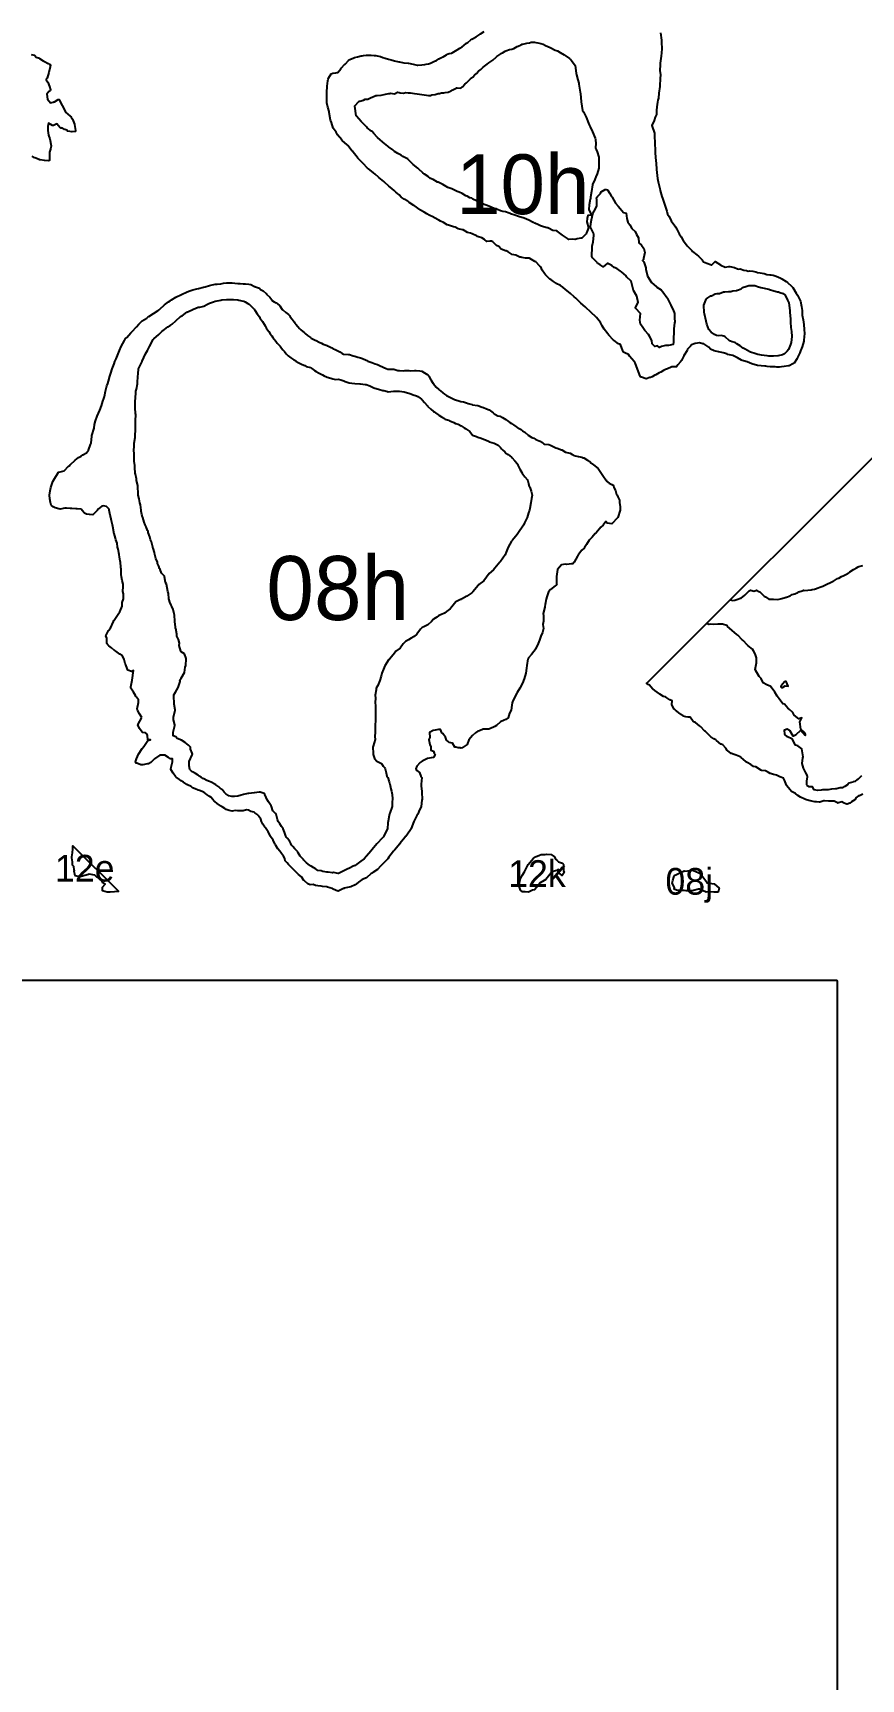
# Model space of a CAD drawing. Header units: millimetres. Extents: x 0 to 600, y 0 to 900.
# Drawn here: x 205.5 to 283.1, y 667.3 to 821.6 of the extents above; entities that cross this region are included whole.
import ezdxf
from ezdxf.enums import TextEntityAlignment as Align

# ---------------------------------------------------------------- set-up
doc = ezdxf.new("R2010")
doc.units = ezdxf.units.MM
doc.layers.add('CORTE', color=1, linetype='Continuous')
doc.layers.add('GRABADO', color=5, linetype='Continuous')

msp = doc.modelspace()

# ---------------------------------------------------------------- linework, layer by layer
at = {"layer": 'CORTE'}
for points in [[(264.28, 821.57), (264.36, 820.87), (264.38, 820.68), (264.41, 820.07), (264.37, 819.68), (264.34, 819.39), (264.29, 818.94), (264.26, 818.73), (264.25, 818.57), (264.22, 818.04), (264.27, 817.61), (264.23, 817.28), (264.22, 816.58), (264.22, 816.56), (264.21, 816.53), (264.13, 815.9), (264.08, 815.45), (264.04, 815.24), (264, 815.05), (263.93, 814.62), (263.89, 814.28), (263.9, 813.9), (263.77, 813.66), (263.69, 813.36), (263.48, 812.88), (263.48, 812.88), (263.7, 812.15), (263.71, 811.9), (263.76, 811.22), (263.76, 811.11), (263.78, 810.66), (263.78, 810.35), (263.79, 810.27), (263.84, 809.56), (263.86, 809.36), (263.9, 808.76), (263.94, 808.46), (264.01, 807.91), (264.06, 807.61), (264.2, 806.98), (264.23, 806.79), (264.4, 806.21), (264.46, 806.05), (264.48, 805.97), (264.71, 805.32), (264.86, 804.85), (264.94, 804.58), (265.09, 804.34), (265.27, 803.94), (265.63, 803.47), (265.69, 803.37), (265.81, 803.17), (266.03, 802.72), (266.2, 802.44), (266.39, 802.11), (266.72, 801.69), (266.82, 801.58), (267.21, 801.16), (267.29, 801.07), (267.69, 800.75), (267.83, 800.63), (268.18, 800.29), (268.29, 800.11), (268.62, 799.97), (268.96, 799.84), (269.05, 799.83), (269.1, 799.82), (269.41, 800.12), (269.9, 799.82), (269.92, 799.81), (269.93, 799.8), (270.35, 799.61), (270.69, 799.65), (270.74, 799.67), (270.78, 799.66), (271.21, 799.58), (271.5, 799.43), (271.63, 799.4), (271.75, 799.43), (272.08, 799.33), (272.33, 799.28), (272.5, 799.22), (272.65, 799.26), (272.93, 799.21), (273.2, 799.17), (273.38, 799.1), (273.6, 799.06), (273.8, 799.03), (273.99, 798.99), (274.24, 798.91), (274.52, 798.88), (274.66, 798.87), (274.83, 798.85), (275.12, 798.75), (275.54, 798.56), (275.57, 798.55), (275.66, 798.5), (276.05, 798.26), (276.17, 798.17), (276.54, 797.82), (276.68, 797.68), (277, 797.15), (277.06, 797.06), (277.1, 796.97), (277.4, 796.4), (277.5, 795.9), (277.54, 795.53), (277.56, 795.1), (277.63, 794.65), (277.7, 794.22), (277.75, 793.77), (277.78, 793.39), (277.72, 792.75), (277.71, 792.7), (277.7, 792.67), (277.54, 792.12), (277.4, 791.77), (277.34, 791.58), (277.15, 791.19), (277.1, 791.07), (277.07, 791.04), (276.79, 790.6), (276.69, 790.54), (276.33, 790.36), (276.29, 790.35), (276.27, 790.34), (275.86, 790.28), (275.6, 790.25), (275.44, 790.23), (275.19, 790.23), (275.01, 790.24), (274.86, 790.25), (274.58, 790.26), (274.27, 790.3), (274.15, 790.32), (274.05, 790.32), (273.72, 790.34), (273.36, 790.38), (273.28, 790.4), (273.16, 790.44), (272.83, 790.55), (272.61, 790.63), (272.39, 790.71), (272.04, 790.82), (271.94, 790.86), (271.88, 790.88), (271.48, 791.09), (271.24, 791.23), (271.04, 791.32), (270.75, 791.39), (270.6, 791.41), (270.49, 791.46), (270.16, 791.56), (269.74, 791.66), (269.73, 791.66), (269.72, 791.66), (269.72, 791.66), (269.29, 791.76), (268.95, 791.91), (268.79, 792.09), (268.43, 792.36), (268.35, 792.4), (268.25, 792.41), (267.94, 792.49), (267.56, 792.43), (267.53, 792.44), (267.52, 792.44), (267.17, 792.31), (267.09, 792.19), (266.82, 791.91), (266.76, 791.79), (266.48, 791.36), (266.47, 791.35), (266.45, 791.28), (266.23, 790.85), (266.15, 790.71), (265.89, 790.43), (265.77, 790.26), (265.39, 790.25), (265.32, 790.24), (265.29, 790.23), (264.93, 790.08), (264.76, 790.02), (264.55, 789.92), (264.31, 789.75), (264.15, 789.69), (263.83, 789.49), (263.76, 789.47), (263.5, 789.32), (263.35, 789.25), (263.29, 789.25), (262.93, 789.14), (262.49, 789.28), (262.45, 789.3), (262.41, 789.33), (262.38, 789.39), (262.11, 790.04), (261.89, 790.62), (261.85, 790.74), (261.81, 790.77), (261.38, 791.25), (261.29, 791.42), (260.94, 791.57), (260.87, 791.6), (260.8, 791.63), (260.75, 791.76), (260.54, 792.35), (260.33, 792.42), (259.92, 792.71), (259.83, 792.8), (259.43, 793.22), (259.33, 793.36), (259.01, 793.79), (258.8, 794.1), (258.64, 794.41), (258.27, 794.88), (258.22, 794.95), (257.79, 795.34), (257.71, 795.41), (257.3, 795.79), (257.21, 795.89), (256.82, 796.22), (256.68, 796.34), (256.33, 796.68), (256.18, 796.83), (255.85, 797.12), (255.66, 797.28), (255.38, 797.5), (255.12, 797.73), (254.91, 797.89), (254.5, 798.08), (254.45, 798.14), (254.26, 798.24), (253.99, 798.43), (253.91, 798.48), (253.49, 798.88), (253.41, 798.99), (253.19, 799.32), (253.06, 799.62), (252.96, 799.69), (252.59, 800.09), (252.49, 800.12), (252.18, 800.33), (252.03, 800.41), (251.98, 800.43), (251.63, 800.44), (251.29, 800.49), (251.18, 800.52), (251.1, 800.55), (250.73, 800.72), (250.34, 800.79), (250.27, 800.86), (250.01, 801.02), (249.83, 801.14), (249.74, 801.13), (249.36, 801.3), (249.13, 801.55), (248.9, 801.63), (248.56, 801.97), (248.43, 802.05), (248.28, 802.05), (248.02, 802), (247.79, 802.18), (247.54, 802.36), (247.14, 802.47), (247.1, 802.48), (247.04, 802.52), (246.64, 802.72), (246.46, 802.78), (246.2, 802.86), (245.78, 803.09), (245.75, 803.1), (245.71, 803.11), (245.32, 803.18), (245.04, 803.34), (244.87, 803.39), (244.61, 803.47), (244.42, 803.52), (244.3, 803.58), (243.96, 803.77), (243.65, 803.92), (243.5, 804), (243.11, 804.22), (243.05, 804.25), (243.02, 804.27), (242.6, 804.47), (242.37, 804.61), (242.13, 804.75), (241.74, 804.96), (241.67, 805.02), (241.29, 805.3), (241.2, 805.38), (241.18, 805.38), (240.73, 805.66), (240.59, 805.78), (240.27, 805.98), (239.99, 806.17), (239.78, 806.38), (239.48, 806.64), (239.31, 806.78), (238.94, 807.09), (238.83, 807.19), (238.42, 807.56), (238.34, 807.64), (237.89, 808.01), (237.86, 808.04), (237.54, 808.31), (237.38, 808.45), (237.37, 808.46), (236.91, 808.81), (236.81, 808.89), (236.41, 809.31), (236.33, 809.4), (235.92, 809.81), (235.84, 809.9), (235.47, 810.38), (235.41, 810.46), (235.4, 810.47), (234.97, 810.99), (234.91, 811.05), (234.46, 811.46), (234.41, 811.52), (234.02, 812.01), (233.88, 812.24), (233.62, 812.62), (233.45, 813.15), (233.37, 813.37), (233.24, 814.11), (233.22, 814.2), (233.12, 814.61), (233.02, 814.99), (233.01, 815.08), (233.01, 815.39), (233, 815.84), (233.01, 815.98), (233.04, 816.55), (233.1, 817.05), (233.13, 817.22), (233.17, 817.32), (233.42, 817.72), (233.58, 817.79), (233.87, 817.82), (233.99, 817.83), (234.03, 817.85), (234.33, 818.2), (234.37, 818.24), (234.7, 818.62), (234.73, 818.63), (235.06, 819.01), (235.09, 819.03), (235.48, 819.2), (235.62, 819.26), (235.9, 819.31), (236.23, 819.4), (236.32, 819.4), (236.45, 819.43), (236.73, 819.47), (236.91, 819.48), (237.17, 819.46), (237.46, 819.44), (237.6, 819.44), (237.73, 819.41), (238.04, 819.34), (238.27, 819.24), (238.48, 819.2), (238.79, 819.09), (238.93, 819.05), (239.03, 819.02), (239.36, 818.93), (239.77, 818.85), (239.79, 818.84), (239.82, 818.84), (240.22, 818.75), (240.63, 818.73), (240.65, 818.72), (240.68, 818.72), (241.09, 818.63), (241.49, 818.54), (241.52, 818.53), (241.54, 818.53), (241.92, 818.56), (242.21, 818.6), (242.33, 818.61), (242.55, 818.65), (242.72, 818.72), (242.78, 818.74), (243.11, 818.9), (243.28, 818.97), (243.5, 819.14), (243.76, 819.24), (243.9, 819.3), (244.22, 819.51), (244.29, 819.55), (244.49, 819.61), (244.7, 819.65), (244.77, 819.69), (245.08, 819.87), (245.23, 819.97), (245.46, 820.14), (245.68, 820.26), (245.84, 820.37), (246.09, 820.58), (246.23, 820.66), (246.52, 820.9), (246.61, 820.96), (246.99, 821.18), (247, 821.18), (247.1, 821.25), (247.38, 821.45), (247.42, 821.48), (247.77, 821.7)], [(205.31, 819.52), (205.62, 819.46), (205.63, 819.46), (205.64, 819.45), (205.65, 819.44), (205.66, 819.44), (205.79, 819.28), (206.09, 819.18), (206.1, 819.17), (206.45, 818.95), (206.57, 818.86), (206.91, 818.68), (207.01, 818.61), (207.05, 818.61), (207.05, 818.61), (207.05, 818.61), (207.06, 818.6), (207.08, 818.59), (207.08, 818.59), (207.09, 818.58), (207.09, 818.58), (207.1, 818.56), (207.11, 818.55), (207.11, 818.54), (207.11, 818.54), (207.11, 818.53), (207.1, 818.45), (207.1, 818.43), (207.1, 818.42), (207.08, 818.38), (206.97, 817.83), (206.8, 817.32), (206.8, 817.32), (206.79, 817.3), (206.78, 817.29), (206.77, 817.28), (206.74, 817.27), (206.71, 817.16), (206.85, 816.96), (206.86, 816.95), (207.02, 816.52), (207.02, 816.52), (207.13, 816.23), (207.13, 816.22), (207.13, 816.22), (207.13, 816.2), (207.12, 816.19), (207.12, 816.18), (207.11, 816.17), (207.1, 816.16), (206.96, 816.05), (206.77, 815.81), (206.85, 815.36), (207.11, 815.01), (207.38, 815.05), (207.45, 815.08), (207.45, 815.08), (207.47, 815.08), (207.48, 815.08), (207.49, 815.09), (207.5, 815.08), (207.51, 815.08), (207.83, 815.31), (207.84, 815.32), (207.85, 815.32), (207.87, 815.32), (207.88, 815.32), (207.89, 815.32), (207.9, 815.32), (207.91, 815.31), (207.92, 815.31), (207.93, 815.29), (208.2, 814.76), (208.51, 814.22), (208.51, 814.21), (208.54, 814.13), (208.98, 813.74), (209.05, 813.69), (209.05, 813.69), (209.06, 813.69), (209.07, 813.68), (209.07, 813.67), (209.17, 813.46), (209.17, 813.46), (209.38, 812.99), (209.38, 812.98), (209.38, 812.97), (209.48, 812.4), (209.48, 812.4), (209.48, 812.38), (209.48, 812.36), (209.47, 812.34), (209.46, 812.33), (209.45, 812.32), (209.44, 812.32), (209.43, 812.31), (209.42, 812.31), (209.14, 812.27), (209.14, 812.27), (209.12, 812.27), (209.11, 812.27), (208.75, 812.34), (208.75, 812.34), (208.73, 812.35), (208.73, 812.35), (208.72, 812.36), (208.64, 812.44), (208.45, 812.5), (208.44, 812.51), (208.21, 812.66), (208.11, 812.64), (208.1, 812.64), (208.09, 812.64), (208.08, 812.64), (208.07, 812.65), (208.05, 812.65), (208.04, 812.66), (208.04, 812.67), (207.73, 813.03), (207.4, 812.88), (207.39, 812.88), (207.38, 812.87), (207.36, 812.87), (207.34, 812.87), (207.32, 812.87), (207.32, 812.87), (207.31, 812.87), (207.3, 812.88), (206.94, 813.11), (206.87, 812.77), (206.88, 812.41), (206.94, 811.98), (207.05, 811.62), (207.2, 810.98), (207.2, 810.97), (207.2, 810.96), (207.2, 810.95), (207.2, 810.95), (207.13, 810.68), (207.13, 810.67), (207.02, 810.39), (207.02, 809.87), (207.03, 809.67), (207.03, 809.66), (207.03, 809.64), (207.02, 809.62), (207.02, 809.61), (207, 809.59), (206.98, 809.59), (206.97, 809.58), (206.96, 809.58), (206.95, 809.58), (206.55, 809.59), (206.55, 809.59), (206.15, 809.65), (206.12, 809.65), (206.1, 809.65), (206.08, 809.66), (206.07, 809.67), (206.07, 809.67), (206.06, 809.68), (205.64, 809.84), (205.64, 809.84), (205.63, 809.85), (205.4, 810.01)], [(283.24, 750.2), (282.93, 750.04), (282.92, 750.04), (282.92, 750.04), (282.91, 750.04), (282.82, 750.03), (282.57, 749.85), (282.52, 749.7), (282.51, 749.69), (282.5, 749.67), (282.49, 749.66), (282.48, 749.66), (282.18, 749.48), (282.03, 749.37), (282.03, 749.37), (281.76, 749.27), (281.75, 749.27), (281.73, 749.27), (281.72, 749.27), (281.4, 749.4), (281.39, 749.41), (281.28, 749.47), (281.17, 749.45), (280.91, 749.38), (280.9, 749.37), (280.89, 749.37), (280.88, 749.37), (280.86, 749.38), (280.85, 749.38), (280.56, 749.54), (280.44, 749.55), (280.34, 749.54), (280.34, 749.54), (280.01, 749.54), (279.63, 749.58), (279.59, 749.59), (279.57, 749.58), (279.21, 749.46), (279.21, 749.45), (279.2, 749.45), (279.18, 749.45), (278.89, 749.49), (278.76, 749.49), (278.75, 749.49), (278.75, 749.49), (278.59, 749.52), (278.32, 749.58), (278.31, 749.58), (277.95, 749.68), (277.86, 749.7), (277.86, 749.71), (277.8, 749.74), (277.4, 749.92), (277.4, 749.92), (277.14, 750.07), (277.14, 750.07), (277.13, 750.08), (276.92, 750.27), (276.55, 750.45), (276.54, 750.46), (276.52, 750.47), (276.52, 750.48), (276.44, 750.61), (276.08, 751.01), (276.08, 751.02), (276.07, 751.03), (275.88, 751.52), (275.8, 751.7), (275.45, 751.84), (275.14, 751.98), (275.01, 752.02), (274.85, 752.05), (274.85, 752.05), (274.57, 752.15), (274.56, 752.15), (274.55, 752.15), (274.4, 752.24), (274.11, 752.4), (273.75, 752.42), (273.74, 752.42), (273.73, 752.42), (273.67, 752.45), (273.66, 752.45), (273.64, 752.47), (273.21, 752.75), (273.01, 752.78), (273, 752.78), (272.99, 752.79), (272.98, 752.79), (272.74, 752.99), (272.4, 753.17), (272.4, 753.17), (272.28, 753.24), (272.28, 753.25), (271.85, 753.63), (271.8, 753.66), (271.68, 753.73), (271.37, 753.86), (271.19, 753.91), (271.19, 753.91), (270.93, 754.01), (270.92, 754.01), (270.91, 754.01), (270.54, 754.28), (270.53, 754.29), (270.52, 754.3), (270.4, 754.5), (270.12, 754.83), (269.96, 754.88), (269.95, 754.89), (269.94, 754.89), (269.53, 755.24), (269.47, 755.29), (269.27, 755.4), (269, 755.57), (269, 755.57), (268.93, 755.63), (268.93, 755.64), (268.5, 756.07), (268.44, 756.12), (268.44, 756.12), (268.02, 756.54), (267.94, 756.6), (267.94, 756.6), (267.55, 756.92), (267.37, 756.99), (267.37, 756.99), (267.36, 757), (267.35, 757.01), (267.05, 757.43), (266.87, 757.43), (266.87, 757.43), (266.66, 757.44), (266.66, 757.45), (266.65, 757.45), (266.41, 757.52), (266.4, 757.53), (266.18, 757.67), (266.18, 757.67), (266.12, 757.72), (265.69, 758.07), (265.58, 758.17), (265.57, 758.17), (265.56, 758.18), (265.35, 758.58), (265.35, 758.59), (265.35, 758.6), (265.35, 758.61), (265.36, 758.96), (265.16, 759.05), (265.15, 759.05), (264.77, 759.3), (264.7, 759.33), (264.6, 759.34), (264.59, 759.34), (264.58, 759.35), (264.57, 759.35), (264.22, 759.57), (264.17, 759.61), (264.17, 759.61), (263.75, 759.91), (263.55, 760.06), (263.55, 760.06), (263.54, 760.06), (263.53, 760.07), (263.25, 760.42), (263.04, 760.52), (263.03, 760.52), (263.02, 760.53), (263.01, 760.55), (263.01, 760.56), (263, 760.57), (263, 760.58), (263, 760.58), (263, 760.6), (263.01, 760.62), (263.02, 760.63), (286.41, 784.02)], [(124.29, 732.76), (207.26, 732.76), (207.26, 732.76), (207.88, 732.76), (209.21, 732.76), (210.22, 732.76), (211.42, 732.76), (212.7, 732.76), (213.8, 732.76), (215.01, 732.76), (216.62, 732.76), (217.76, 732.76), (218.81, 732.76), (219.26, 732.76), (219.77, 732.76), (220.31, 732.76), (220.52, 732.76), (220.53, 732.76), (220.53, 732.76), (220.54, 732.76), (220.86, 732.76), (220.87, 732.76), (221.51, 732.76), (222.16, 732.76), (222.2, 732.76), (222.22, 732.76), (222.22, 732.76), (222.97, 732.76), (223.96, 732.76), (225.03, 732.76), (225.68, 732.76), (225.68, 732.76), (225.68, 732.76), (225.76, 732.76), (226.17, 732.76), (226.64, 732.76), (226.91, 732.76), (227.31, 732.76), (270.56, 732.76), (270.74, 732.76), (270.98, 732.76), (271.27, 732.76), (271.52, 732.76), (271.73, 732.76), (271.98, 732.76), (272.12, 732.76), (272.29, 732.76), (272.33, 732.76), (272.34, 732.76), (272.34, 732.76), (272.56, 732.76), (272.9, 732.76), (273.2, 732.76), (273.48, 732.76), (273.75, 732.76), (274.01, 732.76), (274.27, 732.76), (274.53, 732.76), (274.79, 732.76), (275.04, 732.76), (275.3, 732.76), (275.56, 732.76), (275.82, 732.76), (276.07, 732.76), (276.32, 732.76), (280.76, 732.76), (280.77, 732.75), (280.79, 732.75), (280.81, 732.73), (280.82, 732.71), (280.82, 732.69), (280.82, 456.02)]]:
    msp.add_lwpolyline(points, dxfattribs=at)
for points in [[(215.69, 757.4), (215.46, 757.74), (215.27, 758.07), (215.25, 758.2), (215.37, 758.8), (215.38, 759.05), (215.18, 759.28), (215.12, 759.37), (215.08, 759.44), (214.89, 759.75), (214.65, 760.12), (214.64, 760.14), (214.64, 760.17), (214.64, 760.25), (214.76, 760.88), (214.81, 761.1), (214.86, 761.57), (214.89, 761.79), (214.72, 761.71), (214.38, 761.82), (214.22, 762.23), (214.19, 762.32), (214.13, 762.46), (214.03, 762.81), (213.98, 762.92), (213.83, 763.19), (213.63, 763.31), (213.5, 763.42), (213.25, 763.59), (213.16, 763.66), (213.11, 763.68), (212.83, 763.93), (212.58, 764.11), (212.5, 764.2), (212.4, 764.31), (212.39, 764.81), (212.31, 765.04), (212.56, 765.55), (212.73, 765.77), (213.03, 766.39), (213.06, 766.47), (213.09, 766.5), (213.54, 767.16), (213.61, 767.3), (213.85, 767.83), (213.85, 768.16), (213.96, 768.52), (213.95, 768.97), (213.89, 769.2), (213.94, 769.66), (213.94, 769.89), (213.85, 770.22), (213.79, 770.58), (213.75, 770.79), (213.73, 771.28), (213.72, 771.44), (213.68, 771.97), (213.66, 772.05), (213.6, 772.45), (213.57, 772.62), (213.56, 772.67), (213.46, 773.17), (213.41, 773.36), (213.36, 773.73), (213.25, 774.04), (213.2, 774.2), (213.08, 774.64), (213.06, 774.71), (213.05, 774.75), (212.96, 775.29), (212.93, 775.44), (212.84, 775.82), (212.77, 776.13), (212.71, 776.34), (212.63, 776.83), (212.62, 776.9), (212.57, 776.99), (212.37, 777.17), (212.1, 777.23), (211.94, 777.21), (211.63, 776.95), (211.48, 776.79), (211.09, 776.39), (210.77, 776.4), (210.51, 776.44), (210.31, 776.54), (210.08, 776.8), (210.03, 776.88), (209.99, 776.9), (209.62, 776.95), (209.49, 776.94), (209.12, 776.98), (208.97, 776.97), (208.62, 777), (208.45, 777), (208.04, 776.92), (207.91, 776.93), (207.57, 777.04), (207.36, 777.12), (207.17, 777.28), (207.11, 777.53), (207.06, 777.87), (207.03, 778.24), (207.09, 778.63), (207.15, 778.95), (207.33, 779.52), (207.42, 779.66), (207.87, 780.37), (207.91, 780.39), (208.41, 780.52), (208.82, 780.94), (208.92, 781.01), (208.98, 781.07), (209.44, 781.51), (209.73, 781.77), (209.98, 781.89), (210.16, 782.02), (210.49, 782.2), (210.68, 782.44), (210.87, 782.96), (210.93, 783.11), (210.98, 783.76), (210.99, 783.8), (210.99, 783.81), (211.21, 784.5), (211.26, 784.86), (211.34, 785.2), (211.51, 785.62), (211.63, 785.9), (211.73, 786.18), (211.89, 786.59), (212.03, 787.05), (212.13, 787.29), (212.17, 787.47), (212.27, 787.97), (212.4, 788.47), (212.48, 788.68), (212.56, 788.92), (212.68, 789.37), (212.77, 789.65), (212.9, 790.07), (213.08, 790.53), (213.15, 790.76), (213.27, 791.01), (213.47, 791.46), (213.6, 791.8), (213.75, 792.16), (214.04, 792.73), (214.11, 792.86), (214.14, 792.9), (214.26, 793.02), (214.66, 793.45), (214.77, 793.56), (215.19, 794.01), (215.39, 794.26), (215.72, 794.57), (216.14, 794.83), (216.25, 794.9), (216.34, 794.96), (216.77, 795.26), (217.2, 795.54), (217.29, 795.6), (217.36, 795.66), (217.81, 796.06), (218.19, 796.35), (218.34, 796.45), (218.47, 796.53), (218.86, 796.78), (219.39, 797.05), (219.39, 797.05), (219.39, 797.05), (219.92, 797.3), (220.17, 797.38), (220.45, 797.47), (220.84, 797.58), (220.98, 797.61), (221.47, 797.71), (221.49, 797.72), (221.61, 797.75), (222.02, 797.87), (222.13, 797.91), (222.55, 798), (222.74, 798), (223.07, 798.05), (223.33, 798.1), (223.6, 798.13), (223.88, 798.12), (224.13, 798.13), (224.4, 798.1), (224.66, 798.06), (224.88, 798.06), (225.18, 798.03), (225.38, 798.02), (225.71, 797.99), (225.88, 797.96), (226.25, 797.8), (226.28, 797.79), (226.34, 797.75), (226.7, 797.62), (226.79, 797.49), (227.04, 797.38), (227.32, 797.12), (227.35, 797.08), (227.4, 797.04), (227.67, 796.8), (227.85, 796.53), (227.92, 796.45), (228.07, 796.36), (228.28, 796.26), (228.36, 796.18), (228.61, 795.97), (228.84, 795.64), (228.87, 795.61), (228.89, 795.59), (229.18, 795.36), (229.41, 795.16), (229.5, 795.06), (229.59, 794.95), (229.76, 794.71), (229.94, 794.48), (230.02, 794.36), (230.11, 794.26), (230.29, 794.04), (230.46, 793.86), (230.57, 793.72), (230.75, 793.57), (230.88, 793.46), (230.97, 793.39), (231.21, 793.19), (231.49, 792.99), (231.54, 792.95), (231.67, 792.89), (231.91, 792.76), (232.01, 792.71), (232.28, 792.56), (232.52, 792.46), (232.67, 792.39), (233.04, 792.24), (233.07, 792.23), (233.17, 792.19), (233.47, 792.05), (233.58, 791.98), (233.85, 791.86), (234.1, 791.71), (234.22, 791.66), (234.44, 791.5), (234.57, 791.44), (234.6, 791.43), (235.05, 791.42), (235.13, 791.4), (235.48, 791.28), (235.65, 791.26), (235.93, 791.17), (236.18, 791.1), (236.35, 791.03), (236.71, 790.87), (236.75, 790.86), (236.86, 790.8), (237.14, 790.69), (237.22, 790.65), (237.55, 790.55), (237.75, 790.47), (237.95, 790.38), (238.28, 790.23), (238.34, 790.2), (238.58, 790.11), (238.74, 790.05), (238.78, 790.04), (239.23, 790.04), (239.3, 790.03), (239.67, 789.92), (239.82, 789.92), (240.16, 789.88), (240.33, 789.9), (240.7, 789.9), (240.86, 789.88), (241.23, 789.91), (241.39, 789.9), (241.74, 789.89), (241.93, 789.85), (242.16, 789.7), (242.47, 789.5), (242.52, 789.45), (242.57, 789.39), (242.76, 789.05), (242.99, 788.69), (243, 788.68), (243.01, 788.67), (243.27, 788.36), (243.52, 788.14), (243.58, 788.08), (243.66, 788.01), (243.88, 787.81), (244.04, 787.7), (244.22, 787.58), (244.55, 787.41), (244.59, 787.39), (244.73, 787.33), (244.96, 787.19), (245.06, 787.17), (245.39, 787.08), (245.58, 787.02), (245.83, 786.96), (246.11, 786.87), (246.25, 786.83), (246.63, 786.71), (246.67, 786.7), (247.13, 786.64), (247.15, 786.64), (247.16, 786.64), (247.56, 786.47), (247.68, 786.44), (247.97, 786.32), (248.22, 786.23), (248.36, 786.12), (248.6, 785.93), (248.68, 785.85), (248.74, 785.82), (249.04, 785.67), (249.25, 785.62), (249.47, 785.52), (249.79, 785.33), (249.83, 785.3), (249.9, 785.24), (250.16, 785.04), (250.31, 784.94), (250.51, 784.82), (250.83, 784.6), (250.85, 784.59), (250.92, 784.55), (251.22, 784.37), (251.36, 784.26), (251.56, 784.12), (251.88, 783.84), (251.88, 783.84), (252.23, 783.63), (252.4, 783.56), (252.59, 783.43), (252.91, 783.33), (253.01, 783.28), (253.23, 783.15), (253.34, 783.03), (253.42, 783.02), (253.8, 782.96), (253.96, 782.9), (254.21, 782.8), (254.48, 782.65), (254.59, 782.63), (255, 782.48), (255.01, 782.48), (255.04, 782.47), (255.36, 782.26), (255.51, 782.24), (255.82, 782.17), (256.06, 782.02), (256.17, 781.94), (256.55, 781.85), (256.6, 781.85), (256.92, 781.78), (257.04, 781.73), (257.08, 781.74), (257.45, 781.52), (257.64, 781.37), (257.77, 781.24), (258.01, 781.07), (258.11, 780.99), (258.16, 780.94), (258.44, 780.73), (258.69, 780.35), (258.7, 780.34), (258.7, 780.34), (258.94, 779.99), (259.16, 779.67), (259.2, 779.63), (259.22, 779.55), (259.47, 779.36), (259.72, 779.24), (259.86, 779.12), (259.91, 778.96), (260.06, 778.67), (260.16, 778.28), (260.23, 778.22), (260.27, 778.07), (260.44, 777.77), (260.42, 777.54), (260.49, 777.13), (260.5, 776.83), (260.27, 776.13), (260.25, 776.1), (259.71, 775.55), (259.27, 775.59), (259.16, 775.75), (258.9, 775.4), (258.69, 775.24), (258.25, 774.71), (258.16, 774.63), (257.86, 774.3), (257.65, 774.07), (257.6, 774.02), (257.33, 773.6), (257.16, 773.33), (257.13, 773.27), (256.92, 773.06), (256.6, 772.67), (256.56, 772.63), (256.51, 772.51), (256.18, 771.94), (256.05, 771.78), (255.93, 771.79), (255.49, 771.73), (255.38, 771.76), (255.01, 771.71), (254.62, 771.26), (254.54, 770.59), (254.53, 770.58), (254.54, 769.94), (254.56, 769.9), (254.51, 769.79), (254.41, 769.72), (253.98, 769.39), (253.79, 769.17), (253.64, 768.7), (253.55, 768.49), (253.48, 767.97), (253.45, 767.8), (253.44, 767.74), (253.28, 767.12), (253.32, 766.92), (253.31, 766.42), (253.24, 766.1), (253.3, 765.73), (253.21, 765.35), (253.05, 765.01), (252.95, 764.64), (252.82, 764.31), (252.56, 763.78), (252.45, 763.61), (252.42, 763.56), (252.19, 763.3), (251.9, 762.97), (251.87, 762.92), (251.86, 762.87), (251.74, 762.25), (251.72, 762), (251.66, 761.55), (251.51, 761), (251.44, 760.84), (251.38, 760.68), (251.1, 760.14), (250.86, 759.74), (250.69, 759.45), (250.41, 758.85), (250.37, 758.77), (250.34, 758.54), (250.28, 758.07), (250.13, 757.78), (249.99, 757.35), (249.78, 757.2), (249.64, 757.15), (249.27, 756.97), (248.9, 756.64), (248.74, 756.53), (248.62, 756.48), (248.19, 756.29), (247.93, 756.3), (247.67, 756.29), (247.32, 756.15), (247.17, 756.11), (246.95, 755.95), (246.66, 755.71), (246.33, 755.28), (246.15, 754.85), (245.68, 754.55), (245.57, 754.52), (245.54, 754.53), (245.33, 754.55), (245.09, 754.61), (245, 754.6), (244.78, 754.97), (244.48, 755.04), (244.38, 755.13), (244.23, 755.27), (244.13, 755.54), (243.93, 755.78), (243.88, 755.88), (243.79, 755.96), (243.65, 756.25), (243.48, 756.27), (243.16, 756.19), (242.97, 756.16), (242.62, 755.97), (242.67, 755.52), (242.57, 755.31), (242.67, 754.87), (242.77, 754.63), (242.75, 754.31), (243.01, 754.24), (243.08, 754.04), (243.16, 753.93), (243, 753.65), (242.78, 753.61), (242.45, 753.53), (242.08, 753.35), (241.94, 753.3), (241.75, 753.17), (241.45, 752.81), (241.35, 752.56), (241.39, 752.51), (241.44, 752.41), (241.7, 752.22), (241.81, 751.88), (241.9, 751.76), (241.86, 751.14), (241.86, 750.99), (241.92, 750.45), (241.91, 750.36), (241.95, 749.74), (241.91, 749.65), (241.84, 749.04), (241.64, 748.59), (241.54, 748.33), (241.45, 748.21), (241.15, 747.64), (240.93, 746.98), (240.93, 746.95), (240.79, 746.77), (240.41, 746.24), (240.39, 746.22), (240.32, 746.13), (239.88, 745.61), (239.84, 745.55), (239.35, 744.94), (239.27, 744.85), (238.83, 744.29), (238.72, 744.15), (238.3, 743.69), (238.03, 743.45), (237.77, 743.15), (237.33, 742.86), (237.24, 742.78), (237.17, 742.75), (236.72, 742.36), (236.31, 742.21), (236.2, 742.11), (236.09, 742.05), (235.67, 741.71), (235.26, 741.52), (235.12, 741.49), (234.64, 741.39), (234.63, 741.37), (234.59, 741.36), (234.07, 741.12), (233.89, 741.16), (233.53, 741.34), (233.53, 741.34), (233.5, 741.35), (233.09, 741.48), (233, 741.5), (232.62, 741.54), (232.48, 741.57), (232.16, 741.61), (231.95, 741.63), (231.72, 741.73), (231.44, 741.71), (231.22, 741.8), (230.91, 742.07), (230.89, 742.1), (230.87, 742.12), (230.64, 742.45), (230.35, 742.67), (230.32, 742.71), (230.26, 742.76), (230, 743), (229.82, 743.21), (229.72, 743.31), (229.58, 743.45), (229.41, 743.6), (229.3, 743.75), (229.12, 743.94), (229.07, 744.17), (228.94, 744.39), (228.78, 744.65), (228.69, 744.73), (228.61, 744.85), (228.43, 745.09), (228.25, 745.39), (228.19, 745.47), (228.14, 745.55), (227.98, 745.88), (227.73, 746.24), (227.72, 746.25), (227.72, 746.25), (227.52, 746.68), (227.34, 746.94), (227.28, 747.04), (227.21, 747.12), (227.02, 747.4), (226.88, 747.64), (226.83, 747.85), (226.68, 748.08), (226.59, 748.19), (226.44, 748.31), (226.28, 748.44), (226.19, 748.5), (225.89, 748.59), (225.67, 748.69), (225.5, 748.72), (225.18, 748.65), (224.91, 748.64), (224.65, 748.64), (224.41, 748.67), (224.13, 748.6), (223.87, 748.67), (223.57, 748.77), (223.46, 748.86), (223.2, 749), (223.09, 749.07), (223.04, 749.1), (222.75, 749.32), (222.51, 749.52), (222.42, 749.59), (222.33, 749.71), (222.16, 749.93), (222, 750.01), (221.8, 750.14), (221.48, 750.39), (221.07, 750.53), (220.96, 750.58), (220.68, 750.71), (220.43, 750.8), (220.3, 750.92), (219.97, 751.08), (219.93, 751.11), (219.91, 751.12), (219.57, 751.33), (219.38, 751.45), (219.22, 751.57), (218.9, 751.79), (218.87, 751.83), (218.84, 751.87), (218.61, 752.18), (218.41, 752.52), (218.43, 752.72), (218.55, 753.24), (218.56, 753.51), (218.36, 753.52), (218.17, 753.63), (217.83, 753.86), (217.36, 753.87), (216.86, 753.51), (216.52, 753.17), (216.31, 753.04), (216.21, 753.03), (215.77, 752.94), (215.59, 752.95), (215.22, 753.09), (215.14, 753.1), (215.09, 753.22), (215.17, 753.52), (215.37, 753.96), (215.7, 754.48), (215.87, 754.66), (216.24, 755.24), (216.49, 755.28), (216.25, 755.29), (216.21, 755.69), (216.14, 755.85), (216.01, 755.94), (215.75, 755.97), (215.71, 756.01), (215.47, 756.36), (215.32, 756.71), (215.69, 757.4)], [(213.52, 741.08), (212.7, 741.01), (212.42, 741.01), (211.98, 741.13), (211.98, 741.3), (211.98, 741.49), (212.24, 741.76), (212.03, 741.9), (211.93, 742.09), (211.71, 742.3), (211.47, 742.43), (211.29, 742.61), (210.74, 742.69), (210.68, 742.68), (209.98, 742.49), (209.73, 742.49), (209.42, 742.56), (209.33, 742.99), (209.36, 743.05), (209.34, 743.1), (209.31, 743.42), (209.19, 743.54), (209.17, 743.85), (209.13, 744.22), (209.11, 744.26), (209.12, 744.33), (209.18, 744.71), (209.22, 745.07), (209.2, 745.11), (209.23, 745.37), (213.52, 741.08)], [(251.92, 741.02), (251.61, 741.03), (251.35, 741.05), (251.15, 741.21), (251.05, 741.48), (251.08, 741.9), (251.14, 742.21), (251.32, 742.57), (251.53, 742.92), (251.84, 743.53), (251.89, 743.62), (252.38, 744.21), (252.55, 744.34), (252.93, 744.49), (253.08, 744.53), (253.46, 744.54), (253.64, 744.58), (254.02, 744.54), (254.14, 744.48), (254.36, 744.32), (254.44, 744.12), (254.57, 744.02), (254.72, 743.85), (255.09, 743.73), (255.14, 743.66), (255.18, 743.6), (255.2, 743), (255.24, 742.87), (255.07, 742.58), (254.9, 742.69), (254.7, 742.85), (254.73, 743.14), (254.55, 743.04), (254.1, 742.91), (254.05, 742.88), (254.02, 742.84), (253.52, 742.21), (253.39, 742.12), (253, 741.9), (252.65, 741.45), (252.47, 741.24), (252.28, 741.19), (251.92, 741.02)], [(266.51, 742.99), (266.52, 742.99), (267.1, 743.05), (267.19, 743.1), (267.53, 742.99), (267.94, 742.81), (268.23, 742.44), (268.61, 741.94), (268.61, 741.9), (268.62, 741.9), (268.66, 741.9), (269.31, 741.78), (269.78, 741.38), (269.68, 741.02), (269.28, 741.02), (268.91, 741.03), (268.57, 741.02), (267.94, 741.28), (267.9, 741.3), (267.83, 741.28), (267.37, 741.16), (267.2, 741.15), (266.67, 741.15), (266.5, 741.18), (265.93, 741.18), (265.79, 741.19), (265.55, 741.31), (265.59, 741.44), (265.36, 741.87), (265.44, 742.12), (265.54, 742.42), (265.57, 742.58), (265.78, 742.66), (266.04, 742.78), (266.5, 743), (266.51, 742.99)]]:
    msp.add_lwpolyline(points, close=True, dxfattribs=at)
at = {"layer": 'GRABADO'}
for points in [[(236.02, 815.13), (236.05, 815.15), (236.12, 815.17), (236.46, 815.25), (236.6, 815.33), (236.87, 815.36), (237.16, 815.5), (237.27, 815.52), (237.61, 815.69), (237.68, 815.7), (237.72, 815.7), (238.1, 815.71), (238.38, 815.77), (238.5, 815.81), (238.81, 815.89), (238.92, 815.89), (238.99, 815.91), (239.35, 815.86), (239.65, 815.99), (239.78, 815.96), (239.87, 815.95), (240.19, 815.92), (240.42, 815.96), (240.62, 815.93), (240.85, 815.95), (241.05, 815.92), (241.24, 815.89), (241.48, 815.84), (241.71, 815.82), (241.91, 815.78), (242.12, 815.75), (242.34, 815.71), (242.55, 815.69), (242.74, 815.7), (242.84, 815.74), (243.15, 815.79), (243.45, 815.87), (243.56, 815.89), (243.76, 815.93), (243.98, 815.95), (244.11, 815.96), (244.38, 816), (244.65, 816.13), (244.76, 816.18), (245.13, 816.39), (245.16, 816.4), (245.23, 816.42), (245.58, 816.39), (245.72, 816.5), (245.93, 816.74), (246.1, 816.87), (246.3, 817.06), (246.47, 817.24), (246.68, 817.41), (246.86, 817.58), (247.05, 817.76), (247.22, 817.96), (247.43, 818.11), (247.63, 818.3), (247.8, 818.45), (248.04, 818.63), (248.18, 818.75), (248.47, 818.94), (248.56, 819.01), (248.87, 819.28), (248.95, 819.33), (249.31, 819.59), (249.33, 819.61), (249.46, 819.69), (249.73, 819.85), (249.8, 819.87), (250.14, 819.99), (250.36, 820.04), (250.54, 820.1), (250.86, 820.27), (250.93, 820.31), (251.21, 820.45), (251.33, 820.5), (251.38, 820.51), (251.75, 820.6), (251.99, 820.64), (252.16, 820.69), (252.46, 820.69), (252.61, 820.67), (252.78, 820.62), (253.05, 820.56), (253.27, 820.49), (253.51, 820.39), (253.95, 820.18), (253.97, 820.17), (254, 820.15), (254.42, 819.95), (254.62, 819.87), (254.88, 819.72), (255.26, 819.51), (255.34, 819.45), (255.74, 819.16), (255.81, 819.1), (255.84, 819.08), (255.93, 818.96), (256.28, 818.5), (256.37, 817.77), (256.4, 817.63), (256.53, 817.15), (256.62, 816.86), (256.64, 816.76), (256.76, 816.01), (256.77, 815.88), (256.84, 815.11), (256.85, 815.08), (256.98, 814.28), (257.05, 814.15), (257.32, 813.65), (257.53, 813.09), (257.59, 812.94), (257.7, 812.76), (257.91, 812.28), (258.15, 811.69), (258.19, 811.56), (258.2, 811.5), (258.21, 811.22), (258.2, 810.76), (258.24, 810.63), (258.33, 810.41), (258.5, 809.9), (258.51, 809.7), (258.5, 809.21), (258.49, 808.98), (258.49, 808.88), (258.35, 808.35), (258.23, 808.06), (258.13, 807.83), (257.91, 807.34), (257.9, 807.33), (257.9, 807.3), (257.8, 806.7), (257.71, 806.15), (257.73, 806.02), (257.68, 805.98), (257.59, 805.44), (257.55, 805.01), (257.8, 804.47), (257.46, 804.44), (257.39, 804.16), (257.38, 803.86), (257.53, 803.28), (257.34, 802.81), (257.31, 802.7), (257.27, 802.68), (256.92, 802.33), (256.87, 802.31), (256.82, 802.31), (256.46, 802.25), (256.27, 802.18), (256.02, 802.22), (255.7, 802.19), (255.55, 802.28), (255.09, 802.59), (255.08, 802.6), (255.08, 802.6), (254.61, 802.96), (254.54, 803.01), (254.2, 803.03), (253.79, 803.26), (253.74, 803.29), (253.67, 803.29), (253.31, 803.37), (253.02, 803.46), (252.85, 803.58), (252.49, 803.72), (252.4, 803.77), (252.36, 803.78), (251.94, 804.01), (251.72, 804.11), (251.51, 804.18), (251.2, 804.27), (251.06, 804.32), (250.98, 804.35), (250.62, 804.46), (250.23, 804.6), (250.18, 804.62), (250.09, 804.65), (249.74, 804.78), (249.5, 804.83), (249.3, 804.89), (249, 804.99), (248.85, 805.05), (248.76, 805.08), (248.4, 805.21), (248.05, 805.37), (247.95, 805.42), (247.77, 805.48), (247.51, 805.6), (247.36, 805.65), (247.04, 805.83), (246.69, 805.98), (246.59, 806.05), (246.4, 806.11), (246.15, 806.24), (246.03, 806.29), (245.68, 806.5), (245.4, 806.64), (245.24, 806.68), (244.92, 806.85), (244.78, 806.92), (244.73, 806.95), (244.34, 807.06), (244.04, 807.26), (243.88, 807.36), (243.51, 807.53), (243.43, 807.56), (243.38, 807.58), (242.97, 807.83), (242.74, 807.92), (242.5, 808.11), (242.16, 808.33), (242.02, 808.45), (241.62, 808.79), (241.54, 808.88), (241.09, 809.23), (241.07, 809.24), (240.61, 809.73), (240.59, 809.74), (240.5, 809.79), (240.12, 809.98), (239.99, 810.09), (239.67, 810.26), (239.35, 810.43), (239.19, 810.58), (238.8, 810.87), (238.72, 810.94), (238.26, 811.32), (238.24, 811.33), (238.01, 811.54), (237.76, 811.76), (237.73, 811.78), (237.42, 812.13), (237.26, 812.3), (237.26, 812.3), (237.2, 812.35), (236.78, 812.65), (236.72, 812.74), (236.29, 813.18), (236.24, 813.24), (235.78, 813.76), (235.78, 813.77), (235.76, 813.79), (235.64, 814.68), (235.64, 814.71), (236.02, 815.13)], [(262.06, 796.87), (261.75, 797.41), (261.73, 797.53), (261.63, 797.92), (261.52, 798.27), (261.1, 798.69), (261.06, 798.79), (260.63, 799.15), (260.54, 799.22), (260.17, 799.47), (259.93, 799.57), (259.71, 799.75), (259.35, 799.95), (259.31, 799.95), (259.29, 799.94), (258.92, 799.64), (258.61, 799.82), (258.41, 799.95), (258.36, 799.99), (257.9, 800.48), (257.87, 800.52), (257.84, 800.59), (257.85, 800.79), (257.86, 801.33), (257.87, 801.56), (257.98, 801.96), (258.02, 802.56), (258.03, 802.64), (258.03, 802.67), (257.99, 802.78), (257.72, 803.34), (257.74, 803.68), (257.82, 804.02), (257.86, 804.3), (257.95, 804.59), (258.05, 804.88), (258.12, 804.97), (258.31, 805.33), (258.31, 805.91), (258.28, 806.1), (258.37, 806.23), (258.66, 806.51), (258.73, 806.65), (259.09, 806.88), (259.2, 806.88), (259.3, 806.85), (259.52, 806.51), (259.69, 806.23), (259.76, 806.16), (260.06, 805.61), (260.3, 805.31), (260.51, 805.09), (260.8, 804.71), (261.07, 804.66), (261.11, 804.16), (261.23, 803.82), (261.39, 803.58), (261.6, 803.23), (261.9, 802.95), (262.04, 802.66), (262.2, 802.34), (262.25, 801.88), (262.51, 801.65), (262.7, 801.35), (262.82, 800.97), (262.69, 800.42), (262.68, 800.33), (262.6, 800.22), (262.73, 800.09), (262.89, 799.55), (262.9, 799.41), (263.05, 798.75), (263.42, 798.17), (263.89, 797.76), (263.93, 797.72), (264.35, 797.47), (264.51, 797.3), (264.89, 796.73), (264.91, 796.7), (264.93, 796.65), (265.24, 796.04), (265.49, 795.5), (265.56, 795.36), (265.58, 795.25), (265.59, 794.82), (265.61, 794.47), (265.6, 794.38), (265.52, 793.81), (265.52, 793.33), (265.51, 793.09), (265.48, 792.58), (265.45, 792.34), (265.03, 792.27), (264.73, 792.25), (264.62, 792.23), (264.36, 792.15), (264.19, 792.08), (263.98, 792.23), (263.75, 792.17), (263.5, 792.4), (263.48, 792.73), (263.25, 793.12), (263.14, 793.29), (262.81, 793.65), (262.62, 793.94), (262.39, 794.24), (262.33, 794.64), (262.39, 795.24), (261.96, 795.72), (261.93, 795.74), (261.93, 795.79), (261.93, 795.81), (262.19, 796.27), (262.06, 796.87)], [(274.87, 791.25), (274.57, 791.27), (274.44, 791.27), (274.28, 791.29), (274, 791.33), (273.74, 791.36), (273.57, 791.37), (273.4, 791.41), (273.12, 791.49), (272.71, 791.63), (272.68, 791.65), (272.65, 791.66), (272.21, 791.92), (272.01, 792.02), (271.74, 792.23), (271.42, 792.41), (271.28, 792.53), (271, 792.6), (270.85, 792.67), (270.73, 792.69), (270.35, 793.07), (270.21, 793.13), (269.95, 793.18), (269.73, 793.16), (269.51, 793.18), (269.35, 793.28), (269.02, 793.5), (268.8, 793.77), (268.63, 794.24), (268.57, 794.55), (268.39, 795.22), (268.38, 795.35), (268.35, 796.02), (268.53, 796.51), (268.56, 796.6), (268.6, 796.63), (268.72, 796.71), (268.99, 796.9), (269.04, 796.92), (269.4, 797.09), (269.59, 797.13), (269.82, 797.14), (270.17, 797.27), (270.23, 797.29), (270.31, 797.29), (270.65, 797.33), (270.87, 797.33), (271.06, 797.38), (271.41, 797.42), (271.47, 797.43), (271.49, 797.43), (271.84, 797.56), (271.96, 797.68), (272.26, 797.77), (272.54, 797.87), (272.68, 797.89), (272.87, 797.88), (273.12, 797.89), (273.45, 797.74), (273.57, 797.71), (273.67, 797.68), (274, 797.62), (274.39, 797.53), (274.45, 797.52), (274.49, 797.5), (274.89, 797.38), (275.24, 797.29), (275.33, 797.27), (275.45, 797.22), (275.78, 797.12), (275.97, 796.97), (276.18, 796.49), (276.29, 796.26), (276.38, 795.54), (276.4, 795.38), (276.46, 794.71), (276.46, 794.45), (276.5, 793.94), (276.55, 793.56), (276.59, 793.1), (276.52, 792.53), (276.5, 792.43), (276.47, 792.36), (276.27, 791.89), (276.13, 791.71), (275.91, 791.46), (275.71, 791.39), (275.31, 791.28), (275.29, 791.28), (275.26, 791.28), (274.87, 791.25)], [(218.77, 756.64), (218.77, 756.69), (218.65, 757.16), (218.65, 757.41), (218.81, 758.08), (218.81, 758.09), (218.71, 758.63), (218.71, 758.78), (218.68, 759.28), (218.69, 759.5), (218.84, 759.76), (219.08, 760.21), (219.26, 760.76), (219.25, 760.89), (219.36, 761.07), (219.67, 761.59), (219.74, 762.1), (219.8, 762.27), (219.84, 762.9), (219.83, 762.93), (219.69, 763.34), (219.37, 763.55), (219.35, 763.58), (219.32, 763.61), (219.19, 764.12), (219.2, 764.34), (219.13, 764.71), (218.95, 765.02), (218.95, 765.19), (218.85, 765.72), (218.84, 765.74), (218.83, 765.87), (218.78, 766.36), (218.77, 766.42), (218.73, 766.99), (218.71, 767.11), (218.62, 767.51), (218.5, 767.78), (218.42, 767.93), (218.31, 768.2), (218.24, 768.4), (218.21, 768.5), (218.17, 769.01), (218.13, 769.19), (218.05, 769.54), (217.98, 769.87), (217.9, 770.03), (217.81, 770.57), (217.81, 770.59), (217.79, 770.63), (217.53, 770.9), (217.4, 771.25), (217.33, 771.34), (217.26, 771.58), (217.16, 771.83), (217.14, 771.96), (216.98, 772.28), (216.91, 772.66), (216.87, 772.84), (216.74, 773.25), (216.72, 773.33), (216.71, 773.36), (216.59, 773.84), (216.5, 774.04), (216.43, 774.33), (216.28, 774.74), (216.27, 774.81), (216.22, 774.91), (216.09, 775.25), (216, 775.43), (215.9, 775.71), (215.76, 776.13), (215.75, 776.21), (215.69, 776.41), (215.62, 776.74), (215.61, 776.83), (215.54, 777.32), (215.48, 777.52), (215.43, 777.87), (215.35, 778.22), (215.34, 778.45), (215.31, 778.93), (215.32, 779.12), (215.19, 779.6), (215.19, 779.63), (215.17, 779.75), (215.1, 780.21), (215.07, 780.3), (215.03, 780.82), (215.01, 781), (214.95, 781.42), (214.96, 781.71), (214.96, 782.12), (214.93, 782.4), (214.96, 782.82), (214.95, 783.1), (215.05, 783.64), (215.06, 783.79), (215.08, 784.38), (215.09, 784.49), (215.09, 785.08), (215.1, 785.18), (215.11, 785.8), (215.1, 785.87), (215.05, 786.42), (215.07, 786.57), (215.07, 787.14), (215.08, 787.27), (215.12, 787.9), (215.13, 787.97), (215.17, 788.17), (215.26, 788.66), (215.27, 788.79), (215.31, 789.36), (215.35, 789.6), (215.38, 790.06), (215.7, 790.75), (215.7, 790.77), (215.72, 790.79), (216.03, 791.46), (216.22, 791.79), (216.39, 792.16), (216.75, 792.82), (216.79, 792.87), (217.28, 793.3), (217.55, 793.57), (217.81, 793.77), (218.13, 793.99), (218.33, 794.13), (218.51, 794.27), (218.85, 794.56), (219.31, 794.96), (219.38, 795.02), (219.45, 795.05), (219.91, 795.37), (220.39, 795.61), (220.44, 795.63), (220.52, 795.67), (220.97, 795.84), (221.12, 795.86), (221.49, 795.95), (221.84, 796.14), (222.01, 796.21), (222.4, 796.36), (222.54, 796.41), (222.59, 796.42), (223.07, 796.5), (223.19, 796.52), (223.6, 796.56), (223.77, 796.58), (224.13, 796.57), (224.28, 796.56), (224.66, 796.55), (224.78, 796.51), (225.19, 796.41), (225.23, 796.41), (225.35, 796.36), (225.61, 796.2), (225.74, 796.13), (225.96, 795.92), (226.22, 795.65), (226.25, 795.6), (226.28, 795.57), (226.5, 795.23), (226.69, 794.94), (226.74, 794.85), (226.8, 794.76), (226.99, 794.49), (227.13, 794.25), (227.22, 794.1), (227.33, 793.92), (227.45, 793.72), (227.57, 793.56), (227.7, 793.36), (227.85, 793.15), (227.96, 793.02), (228.08, 792.86), (228.22, 792.67), (228.37, 792.48), (228.49, 792.34), (228.64, 792.18), (228.78, 792.02), (228.89, 791.86), (229.04, 791.68), (229.2, 791.48), (229.32, 791.36), (229.4, 791.29), (229.63, 791.1), (229.92, 790.91), (229.97, 790.88), (230.12, 790.8), (230.34, 790.67), (230.44, 790.61), (230.7, 790.46), (230.96, 790.37), (231.09, 790.3), (231.48, 790.18), (231.52, 790.16), (231.62, 790.1), (231.87, 789.91), (232.01, 789.83), (232.23, 789.7), (232.53, 789.55), (232.6, 789.51), (232.77, 789.41), (232.98, 789.32), (233.05, 789.29), (233.38, 789.18), (233.56, 789.13), (233.81, 789.08), (234.07, 789.09), (234.31, 789.03), (234.61, 788.93), (234.74, 788.89), (235.12, 788.75), (235.13, 788.75), (235.35, 788.73), (235.63, 788.7), (235.64, 788.7), (236.1, 788.65), (236.16, 788.65), (236.59, 788.6), (236.69, 788.59), (237.03, 788.47), (237.23, 788.39), (237.42, 788.28), (237.74, 788.2), (237.85, 788.16), (238.26, 788.05), (238.28, 788.05), (238.36, 788.03), (238.71, 787.93), (238.77, 787.92), (239.25, 787.97), (239.3, 787.96), (239.78, 787.98), (239.83, 787.97), (240.25, 787.9), (240.35, 787.89), (240.7, 787.79), (240.88, 787.74), (241.11, 787.64), (241.41, 787.54), (241.53, 787.48), (241.75, 787.32), (241.88, 787.22), (241.96, 787.16), (242.17, 786.9), (242.41, 786.62), (242.45, 786.58), (242.48, 786.55), (242.76, 786.3), (243, 786.08), (243.06, 786.03), (243.2, 785.94), (243.41, 785.8), (243.51, 785.73), (243.77, 785.58), (244.04, 785.4), (244.11, 785.36), (244.41, 785.25), (244.52, 785.2), (244.55, 785.18), (244.91, 785.03), (245.07, 784.95), (245.31, 784.87), (245.6, 784.71), (245.69, 784.66), (245.88, 784.55), (246.04, 784.43), (246.13, 784.37), (246.4, 784.2), (246.66, 783.85), (247.05, 783.71), (247.16, 783.66), (247.47, 783.58), (247.68, 783.48), (247.87, 783.41), (248.21, 783.25), (248.25, 783.23), (248.47, 783.17), (248.69, 783.1), (248.74, 783.06), (249.08, 782.9), (249.28, 782.68), (249.38, 782.58), (249.49, 782.45), (249.68, 782.29), (249.79, 782.16), (250, 782.05), (250.32, 781.78), (250.33, 781.77), (250.35, 781.76), (250.62, 781.45), (250.86, 781.19), (250.9, 781.09), (250.92, 781.04), (251.09, 780.66), (251.27, 780.36), (251.32, 780.28), (251.37, 780.21), (251.58, 779.94), (251.8, 779.66), (251.84, 779.56), (251.91, 779.33), (251.97, 779.04), (252.04, 778.97), (252.17, 778.6), (252.24, 778.24), (252.2, 777.91), (252.13, 777.52), (252.02, 776.97), (252, 776.83), (251.91, 776.57), (251.77, 776.12), (251.53, 775.62), (251.43, 775.42), (251.38, 775.33), (250.98, 774.72), (250.85, 774.53), (250.42, 774.02), (250.33, 773.9), (249.99, 773.34), (249.82, 772.87), (249.71, 772.64), (249.28, 772.01), (249.23, 771.94), (248.76, 771.39), (248.62, 771.24), (248.23, 770.87), (247.96, 770.55), (247.71, 770.2), (247.27, 769.84), (247.19, 769.77), (246.69, 769.16), (246.66, 769.12), (246.61, 769.08), (246.13, 768.76), (245.62, 768.47), (245.6, 768.46), (245.55, 768.44), (245.09, 768.23), (244.74, 767.77), (244.57, 767.58), (244.24, 767.33), (244.03, 767.17), (243.75, 767.05), (243.51, 766.96), (243.32, 766.8), (243, 766.59), (242.81, 766.37), (242.47, 766.08), (242.11, 765.9), (241.95, 765.83), (241.8, 765.68), (241.44, 765.21), (241.21, 764.98), (240.9, 764.83), (240.67, 764.66), (240.38, 764.5), (240.17, 764.29), (239.87, 763.9), (239.48, 763.6), (239.35, 763.41), (238.92, 762.9), (238.83, 762.82), (238.46, 762.22), (238.31, 761.92), (238.17, 761.54), (238.11, 761.27), (237.98, 760.85), (237.79, 760.37), (237.64, 760.15), (237.64, 759.97), (237.55, 759.48), (237.58, 759.19), (237.55, 758.79), (237.56, 758.48), (237.56, 758.09), (237.57, 757.79), (237.56, 757.4), (237.56, 757.08), (237.54, 756.7), (237.53, 756.35), (237.53, 756.01), (237.51, 755.62), (237.54, 755.31), (237.34, 754.69), (237.32, 754.61), (237.35, 754.03), (237.34, 753.93), (237.48, 753.55), (237.69, 753.29), (237.75, 753.27), (237.77, 753.25), (238.12, 753.06), (238.3, 752.83), (238.41, 752.71), (238.48, 752.56), (238.58, 752.2), (238.62, 751.88), (238.74, 751.76), (238.84, 751.37), (238.9, 751.24), (238.91, 751.16), (239.02, 750.7), (239.07, 750.47), (239.14, 750.16), (239.17, 749.76), (239.15, 749.46), (239.12, 749.05), (238.91, 748.43), (238.88, 748.35), (238.84, 748.21), (238.76, 747.66), (238.72, 747.5), (238.69, 746.96), (238.39, 746.35), (238.34, 746.25), (238.31, 746.19), (238.13, 746.01), (237.78, 745.65), (237.69, 745.54), (237.26, 745.01), (237.13, 744.85), (236.73, 744.38), (236.5, 744.14), (236.2, 743.93), (235.82, 743.64), (235.67, 743.52), (235.47, 743.44), (235.14, 743.26), (234.93, 743.16), (234.62, 743), (234.1, 742.76), (234.06, 742.75), (233.64, 742.87), (233.55, 742.84), (233.14, 742.9), (233.01, 742.89), (232.65, 742.96), (232.48, 743.01), (232.18, 743.06), (231.93, 743.22), (231.81, 743.28), (231.54, 743.44), (231.44, 743.49), (231.4, 743.54), (231.1, 743.75), (230.87, 744.02), (230.82, 744.08), (230.76, 744.15), (230.51, 744.38), (230.34, 744.71), (230.29, 744.78), (230.24, 744.85), (230, 745.08), (229.82, 745.29), (229.71, 745.41), (229.65, 745.56), (229.5, 745.82), (229.3, 746.07), (229.23, 746.15), (229.18, 746.26), (229.05, 746.64), (228.92, 746.94), (228.85, 747.05), (228.77, 747.18), (228.61, 747.42), (228.46, 747.64), (228.38, 747.84), (228.26, 748.34), (228.26, 748.35), (228.25, 748.36), (227.96, 748.64), (227.83, 749.03), (227.79, 749.11), (227.73, 749.21), (227.54, 749.48), (227.4, 749.72), (227.33, 749.9), (227.2, 750.18), (227.13, 750.27), (226.77, 750.38), (226.74, 750.39), (226.67, 750.38), (226.23, 750.33), (226.19, 750.32), (225.7, 750.25), (225.61, 750.25), (225.19, 750.16), (224.99, 750.11), (224.67, 750.01), (224.37, 749.99), (224.12, 749.97), (223.84, 750.04), (223.56, 750.24), (223.48, 750.3), (223.38, 750.4), (223.21, 750.63), (223.03, 750.75), (222.89, 750.9), (222.61, 751.08), (222.56, 751.12), (222.53, 751.13), (222.19, 751.32), (222.01, 751.38), (221.78, 751.48), (221.48, 751.64), (221.4, 751.67), (221.24, 751.78), (221.04, 751.9), (220.95, 751.99), (220.71, 752.15), (220.43, 752.3), (220.34, 752.36), (220.19, 752.5), (220.12, 752.86), (220.12, 753.25), (220.4, 753.9), (220.43, 753.94), (220.43, 753.95), (220.4, 754.04), (220.25, 754.41), (220.23, 754.59), (220.06, 754.79), (219.9, 754.92), (219.75, 755.04), (219.41, 755.25), (219.4, 755.25), (218.98, 755.41), (218.85, 755.58), (218.62, 755.68), (218.61, 756.02), (218.77, 756.64)], [(275.55, 760.34), (275.55, 760.25), (275.6, 760.21), (275.7, 760.21), (275.97, 760.36), (276.24, 760.32), (276.04, 760.76), (275.93, 760.76), (275.88, 760.72), (275.59, 760.36), (275.55, 760.34)]]:
    msp.add_lwpolyline(points, close=True, dxfattribs=at)
for points in [[(283.1, 751.93), (282.76, 751.58), (282.71, 751.58), (282.47, 751.4), (282.34, 751.36), (282.3, 751.31), (281.93, 751.23), (281.81, 751.08), (281.55, 750.93), (281.32, 750.79), (281.12, 750.79), (280.77, 750.7), (280.71, 750.7), (280.67, 750.69), (280.29, 750.68), (280, 750.61), (279.87, 750.62), (279.69, 750.61), (279.46, 750.61), (279.33, 750.56), (279.03, 750.53), (278.67, 750.62), (278.52, 750.89), (278.21, 750.9), (278.1, 750.96), (278.02, 750.99), (278, 751.12), (278, 751.42), (278.05, 751.81), (278.01, 751.99), (277.89, 752.2), (277.68, 752.64), (277.54, 753.06), (277.62, 753.61), (277.65, 753.7), (277.52, 754.44), (277.14, 754.74), (276.94, 754.79), (276.61, 755.39), (276.59, 755.39), (276.18, 755.57), (275.92, 755.79), (275.91, 756.23), (276.14, 756.32), (276.36, 756.19), (276.68, 755.67), (276.74, 755.68), (277, 755.79), (277.42, 756.2), (277.84, 755.74), (277.85, 755.74), (277.86, 755.79), (277.79, 755.94), (277.41, 756.29), (277.33, 756.99), (277.51, 757.36), (277.51, 757.36), (277.23, 757.25), (276.79, 757.62), (276.68, 757.86), (276.35, 758.14), (276.21, 758.26), (275.88, 758.64), (275.73, 758.68), (275.38, 759.15), (275.2, 759.38), (274.99, 759.76), (274.66, 760.24), (274.6, 760.3), (274.23, 760.46), (273.91, 760.62), (273.7, 761.03), (273.51, 761.22), (273.18, 761.83), (273.15, 761.89), (273.28, 762.51), (273.27, 762.98), (273.15, 763.34), (273, 763.65), (272.9, 763.78), (272.5, 764.1), (272.42, 764.16), (272.01, 764.6), (271.93, 764.66), (271.51, 765.1), (271.44, 765.17), (270.99, 765.55), (270.96, 765.58), (270.56, 765.93), (270.48, 766), (270.07, 766.13), (269.69, 766.15), (269.67, 766.16), (269.65, 766.15), (269.25, 766.09), (268.92, 766.13), (268.81, 766.11), (268.59, 766.21), (270.81, 768.43), (271.06, 768.36), (271.24, 768.38), (271.44, 768.44), (271.78, 768.56), (271.83, 768.58), (272.19, 768.84), (272.54, 769.22), (272.57, 769.26), (272.71, 769.33), (273.04, 769.23), (273.27, 769.33), (273.5, 769.19), (273.59, 769.17), (273.99, 768.75), (274.12, 768.71), (274.44, 768.47), (274.83, 768.48), (274.84, 768.47), (274.85, 768.48), (275.26, 768.44), (275.53, 768.52), (275.65, 768.53), (275.95, 768.64), (276.05, 768.65), (276.09, 768.67), (276.44, 768.79), (276.6, 768.9), (276.85, 768.98), (277.14, 769.11), (277.24, 769.16), (277.54, 769.25), (277.66, 769.31), (277.73, 769.29), (278.08, 769.33), (278.39, 769.36), (278.49, 769.38), (278.7, 769.43), (278.89, 769.48), (278.95, 769.51), (279.29, 769.62), (279.49, 769.71), (279.68, 769.79), (280, 769.94), (280.08, 769.97), (280.34, 770.09), (280.47, 770.16), (280.5, 770.17), (280.86, 770.4), (280.97, 770.45), (281.25, 770.6), (281.46, 770.7), (281.64, 770.8), (281.93, 770.96), (282.03, 771.03), (282.37, 771.26), (282.41, 771.29), (282.63, 771.4), (282.81, 771.5), (282.86, 771.53), (283.23, 771.62)], [(205.42, 732.76), (205.48, 732.76), (205.49, 732.76), (205.49, 732.76), (206.46, 732.76), (207.74, 732.76), (209.11, 732.76), (209.94, 732.76), (209.95, 732.76), (209.95, 732.76), (210.05, 732.76), (210.58, 732.76), (211.18, 732.76), (211.53, 732.76), (212.04, 732.76), (267.65, 732.76), (267.88, 732.76), (268.18, 732.76), (268.56, 732.76), (268.89, 732.76), (269.15, 732.76), (269.47, 732.76), (269.66, 732.76), (269.88, 732.76), (269.93, 732.76), (269.94, 732.76), (269.94, 732.76), (270.22, 732.76), (270.65, 732.76), (271.04, 732.76), (271.41, 732.76), (271.75, 732.76), (272.08, 732.76), (272.42, 732.76), (272.75, 732.76), (273.08, 732.76), (273.41, 732.76), (273.74, 732.76), (274.08, 732.76), (274.41, 732.76), (274.74, 732.76), (275.06, 732.76), (280.76, 732.76), (280.77, 732.75), (280.79, 732.75), (280.81, 732.73), (280.82, 732.71), (280.82, 732.69), (280.82, 478.57)]]:
    msp.add_lwpolyline(points, dxfattribs=at)

# ---------------------------------------------------------------- texts
for s, height, p in [('10h', 5.597, (251.37, 807.37)), ('08h', 6, (234.04, 769.52)), ('12e', 2.5, (210.33, 743.26)), ('12k', 2.5, (252.7, 742.76)), ('08j', 2.5, (266.97, 742.03))]:
    msp.add_text(s, height=height, dxfattribs=at).set_placement(p, align=Align.MIDDLE_CENTER)

doc.saveas('drawing.dxf')
